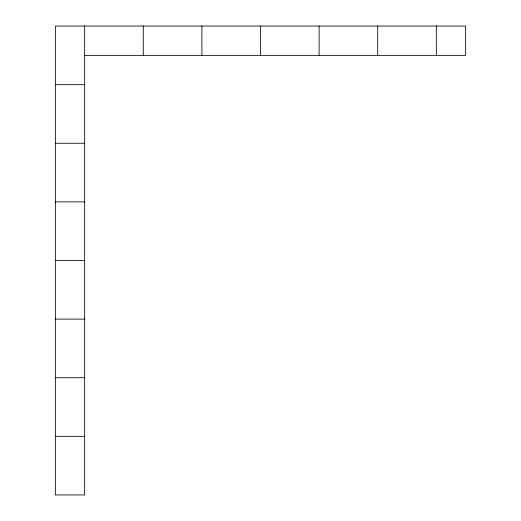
<?xml version="1.0" encoding="UTF-8"?>
<svg xmlns="http://www.w3.org/2000/svg" width="521" height="521" viewBox="0 0 521 521"><rect width="100%" height="100%" fill="white"/><g stroke="black" fill="none" stroke-linecap="round" stroke-linejoin="round"><path stroke-width="0.78" d="M84.662 55.356L465.644 55.356L465.644 26.05L55.356 26.05L55.356 494.95L84.662 494.95L84.662 26.05M55.356 84.662L84.662 84.662M55.356 143.275L84.662 143.275M55.356 201.887L84.662 201.887M55.356 260.5L84.662 260.5M55.356 319.113L84.662 319.113M55.356 377.725L84.662 377.725M55.356 436.337L84.662 436.337M436.337 26.05L436.337 55.356M377.725 26.05L377.725 55.356M319.113 26.05L319.113 55.356M260.5 26.05L260.5 55.356M201.887 26.05L201.887 55.356M143.275 26.05L143.275 55.356"/></g></svg>
